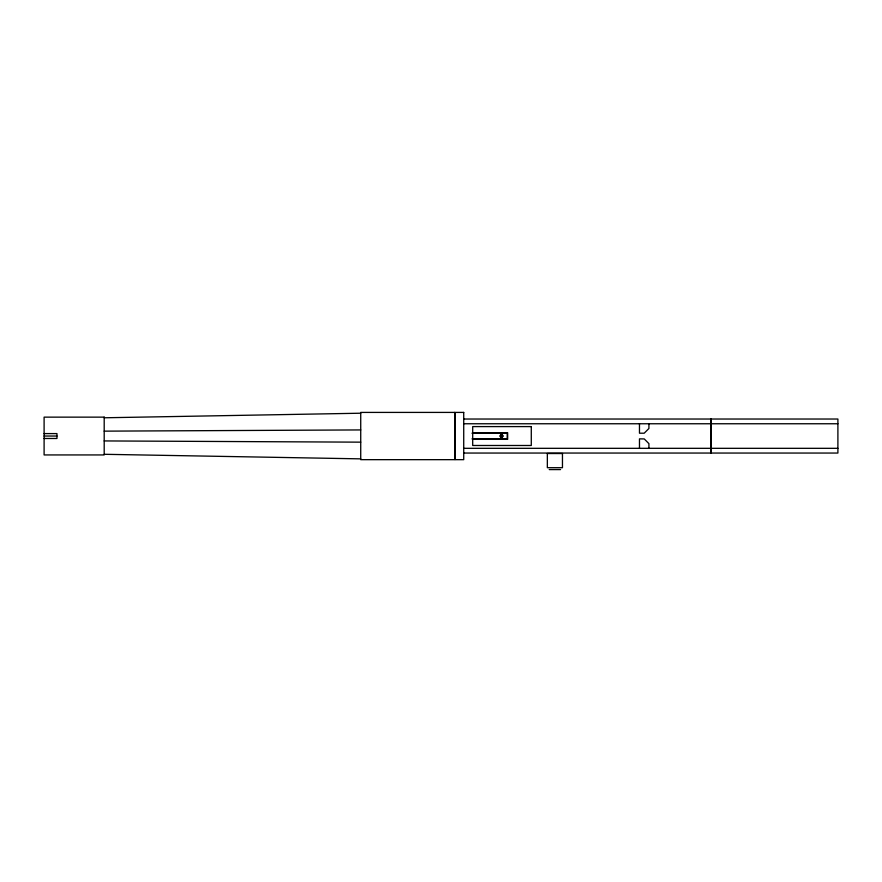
<?xml version="1.0" encoding="UTF-8"?>
<svg xmlns="http://www.w3.org/2000/svg" width="882" height="882" viewBox="0 0 882 882"><rect width="100%" height="100%" fill="white"/><g stroke="black" fill="none" stroke-linecap="round" stroke-linejoin="round"><path stroke-width="1.32" d="M104.197 417.781L360.727 413.217M104.197 431.144L360.727 429.931M463.723 419.027L837.9 419.027L837.9 453.05L463.723 453.05M463.723 423.757L710.815 423.757M711.289 423.757L837.9 423.757M472.565 432.731L507.657 432.731L507.657 439.346L472.565 439.346M471.98 433.205L507.194 433.205L507.194 438.872L471.98 438.872M44.1 433.591L56.955 433.591L56.955 438.486L44.1 438.486M44.1 436.039L56.955 436.039M463.723 448.321L710.815 448.321M711.289 448.321L837.9 448.321M549.232 469.588L560.577 469.588M104.197 440.934L360.727 442.158M104.197 454.296L360.727 458.861M711.289 419.027L711.289 453.05M710.815 419.027L710.815 453.05M648.92 423.757L648.92 428.476L644.202 433.205L639.472 433.205L639.472 423.757M648.92 448.321L648.92 443.646L644.246 438.927L639.472 438.872L639.472 448.321M454.748 412.412L360.727 412.412L360.727 459.665L454.748 459.665L454.748 412.412M463.723 412.412L455.222 412.412L455.222 459.665L463.723 459.665L463.723 412.412M104.197 417.142L44.1 417.142L44.1 454.936L104.197 454.936L104.197 417.142M531.284 426.59L472.697 426.59L472.697 445.487L531.284 445.487L531.284 426.59M562.462 453.524L547.347 453.524L547.347 467.692L562.462 467.692L562.462 453.524M500.932 437.064A1.18 1.18 0 0 0 502.696 436.039A1.18 1.18 0 0 0 500.932 435.013A1.18 1.18 0 0 0 500.932 437.064M500.811 437.263A1.422 1.422 0 0 0 502.938 436.039A1.422 1.422 0 0 0 500.811 434.815A1.422 1.422 0 0 0 500.811 437.263"/></g></svg>
